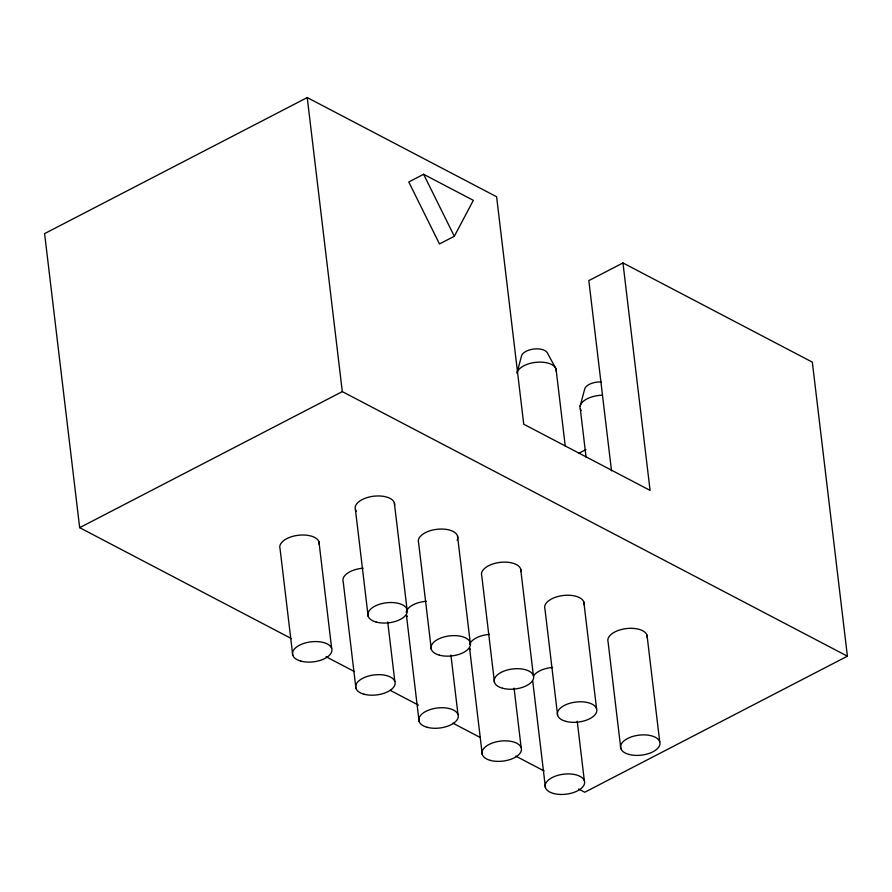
<?xml version="1.0" encoding="UTF-8"?>
<svg xmlns="http://www.w3.org/2000/svg" width="892" height="892" viewBox="0 0 892 892"><rect width="100%" height="100%" fill="white"/><g stroke="black" fill="none" stroke-linecap="round" stroke-linejoin="round"><path stroke-width="1.34" d="M517.271 371.931L521.43 356.298A13.302 6.746 -6.8 0 1 534.04 349.006A13.302 6.746 -6.8 0 1 547.643 353.41L556.039 368.92L565.227 445.978M580.09 406.317L584.594 389.391A13.302 6.746 -6.8 0 1 601.208 381.966M454.318 236.269L473.34 200.343L423.611 174.286L408.77 181.968L439.477 243.951L454.318 236.269L423.611 174.286M611.511 470.853L588.832 280.623L622.962 262.95L650.078 490.388L523.738 424.213L496.621 196.764L307.238 97.574L44.6 233.615L79.667 527.663L291.561 638.661M79.667 527.663L342.305 391.61L847.4 656.189L812.333 362.141L622.962 262.95M578.596 453.426L585.988 449.601M847.4 656.189L584.762 792.241L578.596 789.007M326.048 656.724L354.392 671.564M390.116 690.285L418.448 705.126M452.946 723.189L480.041 737.383M515.777 756.104L544.109 770.944M647.012 635.115L659.712 741.676M580.313 408.937L586.055 457.105M620.821 748.611L608.11 642.05A19.847 10.08 -6.8 0 1 626.708 628.537A19.847 10.08 -6.8 0 1 647.224 637.735M583.836 602.022L596.547 708.582M577.236 721.215L584.338 780.723M557.645 715.518L544.945 608.957A19.847 10.08 -6.8 0 1 563.543 595.455A19.847 10.08 -6.8 0 1 584.059 604.642M520.672 568.94L533.371 675.5M532.725 681.098L545.436 787.658M514.071 688.122L521.162 747.63M494.48 682.436L481.769 575.875A19.847 10.08 -6.8 0 1 500.367 562.361A19.847 10.08 -6.8 0 1 520.895 571.56M457.507 535.847L470.207 642.407M482.271 754.565L469.56 648.005A19.847 10.08 -6.8 0 0 470.452 649.632M450.906 655.04L457.997 714.548M431.315 649.343L418.604 542.782A19.847 10.08 -6.8 0 1 438.931 529.123A19.847 10.08 -6.8 0 1 457.128 540.262M394.331 502.765L407.042 609.325M419.095 721.483L406.395 614.923A19.847 10.08 -6.8 0 0 407.287 616.55M387.73 621.947L394.833 681.455M307.238 97.574L342.305 391.61M355.44 509.7L368.14 616.261M355.93 688.39L343.219 581.829A19.847 10.08 -6.8 0 1 363.122 568.193M318.957 541.801L331.657 648.372M292.766 655.308L280.055 548.736A19.847 10.08 -6.8 0 1 298.653 535.233A19.847 10.08 -6.8 0 1 319.18 544.432M406.172 612.291A19.847 10.08 -6.8 0 1 426.287 601.286M469.56 644.492A19.847 10.08 -6.8 0 1 489.463 634.379M533.628 675.79A19.847 10.08 -6.8 0 1 552.627 667.461M356.321 511.328A19.847 10.08 -6.8 0 1 372.321 496.409A19.847 10.08 -6.8 0 1 394.554 505.385M581.205 410.576A19.847 10.08 -6.8 0 1 601.498 395.234M516.925 373.235A19.847 10.08 -6.8 0 1 538.322 362.141A19.847 10.08 -6.8 0 1 556.262 371.54M376.257 622.081A19.847 10.08 -6.8 0 0 407.265 611.945A19.847 10.08 -6.8 0 0 379.256 604.341A19.847 10.08 -6.8 0 0 376.257 622.081M300.872 661.128A19.847 10.08 -6.8 0 0 331.88 650.993A19.847 10.08 -6.8 0 0 303.882 643.388A19.847 10.08 -6.8 0 0 300.872 661.128M364.048 694.221A19.847 10.08 -6.8 0 0 395.056 684.075A19.847 10.08 -6.8 0 0 367.047 676.482A19.847 10.08 -6.8 0 0 364.048 694.221M427.212 727.303A19.847 10.08 -6.8 0 0 458.22 717.168A19.847 10.08 -6.8 0 0 430.212 709.564A19.847 10.08 -6.8 0 0 427.212 727.303M490.377 760.397A19.847 10.08 -6.8 0 0 521.385 750.261A19.847 10.08 -6.8 0 0 493.387 742.657A19.847 10.08 -6.8 0 0 490.377 760.397M553.553 793.479A19.847 10.08 -6.8 0 0 584.561 783.343A19.847 10.08 -6.8 0 0 556.552 775.739A19.847 10.08 -6.8 0 0 553.553 793.479M439.422 655.174A19.847 10.08 -6.8 0 0 470.43 645.028A19.847 10.08 -6.8 0 0 442.421 637.434A19.847 10.08 -6.8 0 0 439.422 655.174M502.586 688.256A19.847 10.08 -6.8 0 0 533.594 678.121A19.847 10.08 -6.8 0 0 505.597 670.516A19.847 10.08 -6.8 0 0 502.586 688.256M565.762 721.349A19.847 10.08 -6.8 0 0 596.77 711.214A19.847 10.08 -6.8 0 0 568.762 703.61A19.847 10.08 -6.8 0 0 565.762 721.349M628.927 754.431A19.847 10.08 -6.8 0 0 659.935 744.296A19.847 10.08 -6.8 0 0 631.926 736.703A19.847 10.08 -6.8 0 0 628.927 754.431"/></g></svg>
